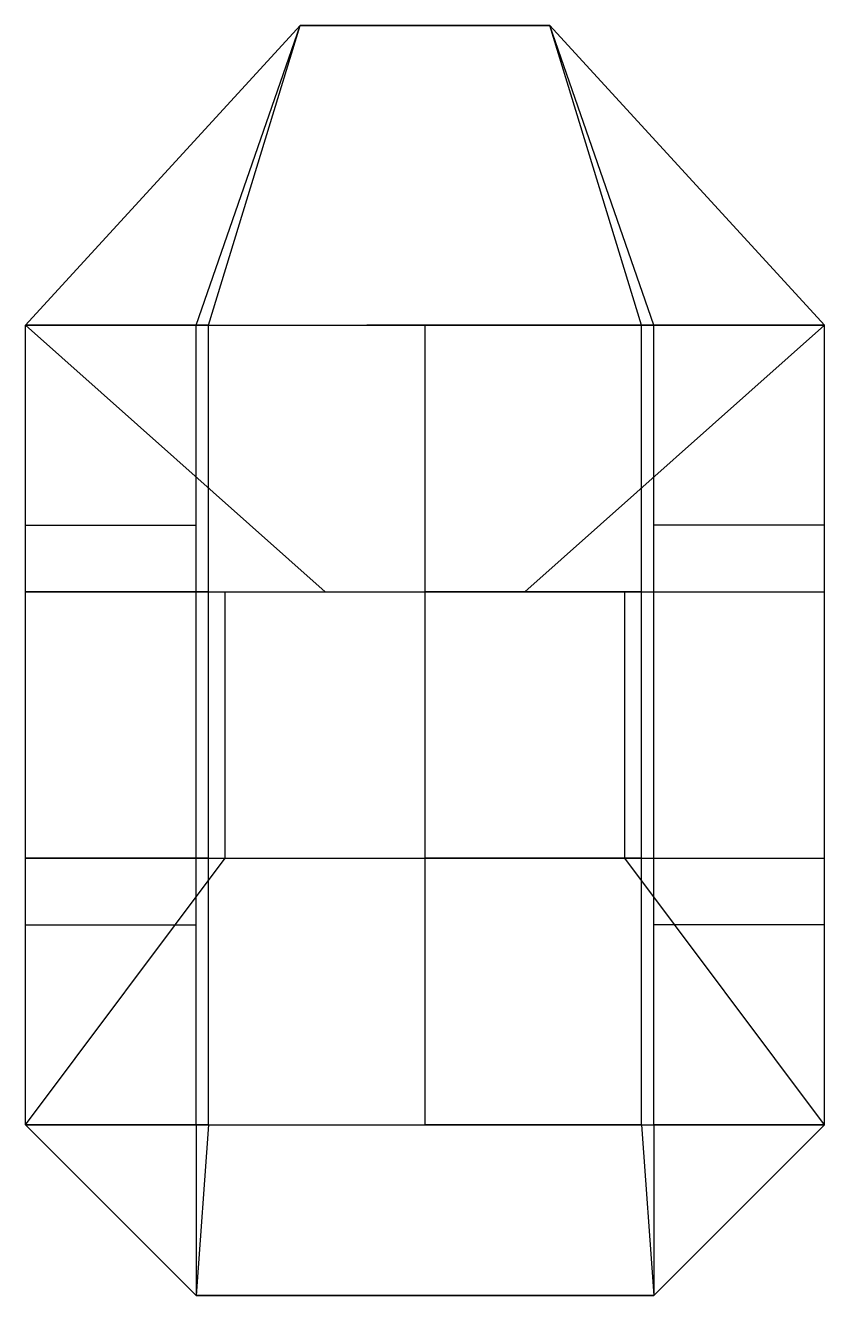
# Model space of a CAD drawing. Header units: metres. Extents: x -48 to 48, y -20 to 132.
import ezdxf

# ---------------------------------------------------------------- set-up
doc = ezdxf.new("R2010")
doc.units = ezdxf.units.M
for name, color, linetype in [('chamfer_hi', 1, 'Continuous'), ('chassis_cross', 2, 'Continuous'), ('chassis_rail', 3, 'Continuous'), ('deck_hi_cross', 4, 'Continuous'), ('deck_hi_end', 5, 'Continuous'), ('deck_hi_rail', 6, 'Continuous'), ('deck_lo_beam', 7, 'Continuous'), ('deck_lo_edge', 1, 'Continuous'), ('deck_spine', 2, 'Continuous'), ('door_jamb', 3, 'Continuous'), ('joist_hi', 4, 'Continuous'), ('long_brace', 5, 'Continuous'), ('nose_rim', 6, 'Continuous'), ('nose_stringer', 7, 'Continuous'), ('post', 1, 'Continuous'), ('rim_cross', 2, 'Continuous'), ('rim_stringer', 3, 'Continuous'), ('skirt_stub', 4, 'Continuous'), ('tail_rim', 5, 'Continuous'), ('tail_stringer', 6, 'Continuous'), ('vbrace_lo', 7, 'Continuous'), ('xbrace_end', 1, 'Continuous')]:
    doc.layers.add(name, color=color, linetype=linetype)

msp = doc.modelspace()

# ---------------------------------------------------------------- linework, layer by layer
at = {"layer": 'chamfer_hi'}
for p, q in [((-48, 96, 55), (-27.5, 96, 75.5)), ((48, 96, 55), (27.5, 96, 75.5)), ((-48, 72, 55), (-27.5, 72, 75.5)), ((48, 72, 55), (27.5, 72, 75.5)), ((-48, 24, 55), (-27.5, 24, 75.5)), ((48, 24, 55), (27.5, 24, 75.5)), ((-48, 0, 55), (-27.5, 0, 75.5)), ((48, 0, 55), (27.5, 0, 75.5))]:
    msp.add_line(p, q, dxfattribs=at)
at = {"layer": 'chassis_cross'}
for p, q in [((-26, 96, -20.5), (0, 96, -20.5)), ((0, 96, -20.5), (26, 96, -20.5)), ((-26, 64, -20.5), (0, 64, -20.5)), ((0, 64, -20.5), (26, 64, -20.5)), ((-26, 32, -20.5), (0, 32, -20.5)), ((0, 32, -20.5), (26, 32, -20.5)), ((-26, 0, -20.5), (0, 0, -20.5)), ((0, 0, -20.5), (26, 0, -20.5))]:
    msp.add_line(p, q, dxfattribs=at)
at = {"layer": 'chassis_rail'}
for p, q in [((-26, 83, -20.5), (-26, 96, -20.5)), ((26, 83, -20.5), (26, 96, -20.5)), ((-26, 64, -20.5), (-26, 83, -20.5)), ((26, 64, -20.5), (26, 83, -20.5)), ((-26, 48, -20.5), (-26, 64, -20.5)), ((26, 48, -20.5), (26, 64, -20.5)), ((-26, 32, -20.5), (-26, 48, -20.5)), ((26, 32, -20.5), (26, 48, -20.5)), ((-26, 11, -20.5), (-26, 32, -20.5)), ((26, 11, -20.5), (26, 32, -20.5)), ((-26, 0, -20.5), (-26, 11, -20.5)), ((26, 0, -20.5), (26, 11, -20.5))]:
    msp.add_line(p, q, dxfattribs=at)
at = {"layer": 'deck_hi_cross'}
for p, q in [((-48, 64, 55), (-26, 64, 55)), ((-26, 64, 55), (-12, 64, 55)), ((-12, 64, 55), (0, 64, 55)), ((0, 64, 55), (12, 64, 55)), ((12, 64, 55), (26, 64, 55)), ((26, 64, 55), (48, 64, 55)), ((-48, 32, 55), (-26, 32, 55)), ((-26, 32, 55), (-24, 32, 55)), ((-24, 32, 55), (0, 32, 55)), ((0, 32, 55), (24, 32, 55)), ((24, 32, 55), (26, 32, 55)), ((26, 32, 55), (48, 32, 55))]:
    msp.add_line(p, q, dxfattribs=at)
at = {"layer": 'deck_hi_end'}
for p, q in [((-48, 96, 55), (-26, 96, 55)), ((-26, 96, 55), (-7, 96, 55)), ((-7, 96, 55), (0, 96, 55)), ((0, 96, 55), (7, 96, 55)), ((7, 96, 55), (26, 96, 55)), ((26, 96, 55), (48, 96, 55)), ((-48, 0, 55), (-26, 0, 55)), ((-26, 0, 55), (-15, 0, 55)), ((-15, 0, 55), (0, 0, 55)), ((0, 0, 55), (15, 0, 55)), ((15, 0, 55), (26, 0, 55)), ((26, 0, 55), (48, 0, 55))]:
    msp.add_line(p, q, dxfattribs=at)
at = {"layer": 'deck_hi_rail'}
for p, q in [((-48, 72, 55), (-48, 96, 55)), ((48, 72, 55), (48, 96, 55)), ((-48, 64, 55), (-48, 72, 55)), ((48, 64, 55), (48, 72, 55)), ((-48, 48, 55), (-48, 64, 55)), ((48, 48, 55), (48, 64, 55)), ((-48, 32, 55), (-48, 48, 55)), ((48, 32, 55), (48, 48, 55)), ((-48, 24, 55), (-48, 32, 55)), ((48, 24, 55), (48, 32, 55)), ((-48, 0, 55), (-48, 24, 55)), ((48, 0, 55), (48, 24, 55))]:
    msp.add_line(p, q, dxfattribs=at)
at = {"layer": 'deck_lo_beam'}
for p, q in [((-48, 96), (0, 96)), ((0, 96), (48, 96)), ((-48, 64), (0, 64)), ((0, 64), (48, 64)), ((-48, 32), (0, 32)), ((0, 32), (48, 32)), ((-48, 0), (-15, 0)), ((-15, 0), (0, 0)), ((0, 0), (15, 0)), ((15, 0), (48, 0))]:
    msp.add_line(p, q, dxfattribs=at)
at = {"layer": 'deck_lo_edge'}
for p, q in [((-48, 72), (-48, 96)), ((48, 72), (48, 96)), ((-48, 64), (-48, 72)), ((48, 64), (48, 72)), ((-48, 48), (-48, 64)), ((48, 48), (48, 64)), ((-48, 32), (-48, 48)), ((48, 32), (48, 48)), ((-48, 24), (-48, 32)), ((48, 24), (48, 32)), ((-48, 0), (-48, 24)), ((48, 0), (48, 24))]:
    msp.add_line(p, q, dxfattribs=at)
at = {"layer": 'deck_spine'}
for p, q in [((0, 64), (0, 96)), ((0, 48), (0, 64)), ((0, 32), (0, 48)), ((0, 0), (0, 32))]:
    msp.add_line(p, q, dxfattribs=at)
at = {"layer": 'door_jamb'}
for p, q in [((-15, 0), (-15, 0, 55)), ((15, 0), (15, 0, 55))]:
    msp.add_line(p, q, dxfattribs=at)
at = {"layer": 'joist_hi'}
for p, q in [((-24, 32, 55), (-24, 64, 55)), ((24, 32, 55), (24, 64, 55))]:
    msp.add_line(p, q, dxfattribs=at)
at = {"layer": 'long_brace'}
for p, q in [((-48, 96), (-12, 64, 55)), ((48, 96), (12, 64, 55)), ((-48, 0), (-24, 32, 55)), ((48, 0), (24, 32, 55))]:
    msp.add_line(p, q, dxfattribs=at)
at = {"layer": 'nose_rim'}
for p, q in [((-15, 132, 18.5), (15, 132, 18.5)), ((15, 132, 36.5), (-15, 132, 36.5)), ((-15, 132, 36.5), (-15, 132, 18.5)), ((15, 132, 18.5), (15, 132, 36.5))]:
    msp.add_line(p, q, dxfattribs=at)
at = {"layer": 'nose_stringer'}
for p, q in [((-48, 96, 55), (-15, 132, 36.5)), ((-48, 96), (-15, 132, 18.5)), ((-27.5, 96, 75.5), (-15, 132, 36.5)), ((-26, 96, -20.5), (-15, 132, 18.5)), ((26, 96, -20.5), (15, 132, 18.5)), ((48, 96), (15, 132, 18.5)), ((48, 96, 55), (15, 132, 36.5)), ((27.5, 96, 75.5), (15, 132, 36.5))]:
    msp.add_line(p, q, dxfattribs=at)
at = {"layer": 'post'}
for p, q in [((-48, 96), (-48, 96, 55)), ((48, 96), (48, 96, 55)), ((-48, 48), (-48, 48, 55)), ((48, 48), (48, 48, 55)), ((-48, 0), (-48, 0, 55)), ((48, 0), (48, 0, 55))]:
    msp.add_line(p, q, dxfattribs=at)
at = {"layer": 'rim_cross'}
for p, q in [((-27.5, 96, 75.5), (27.5, 96, 75.5)), ((-27.5, 0, 75.5), (27.5, 0, 75.5))]:
    msp.add_line(p, q, dxfattribs=at)
at = {"layer": 'rim_stringer'}
for p, q in [((-27.5, 72, 75.5), (-27.5, 96, 75.5)), ((27.5, 72, 75.5), (27.5, 96, 75.5)), ((-27.5, 24, 75.5), (-27.5, 72, 75.5)), ((27.5, 24, 75.5), (27.5, 72, 75.5)), ((-27.5, 0, 75.5), (-27.5, 24, 75.5)), ((27.5, 0, 75.5), (27.5, 24, 75.5))]:
    msp.add_line(p, q, dxfattribs=at)
at = {"layer": 'skirt_stub'}
for p, q in [((-26, 96, -20.5), (-48, 96)), ((26, 96, -20.5), (48, 96)), ((-26, 64, -20.5), (-48, 64)), ((26, 64, -20.5), (48, 64)), ((-26, 32, -20.5), (-48, 32)), ((26, 32, -20.5), (48, 32)), ((-26, 0, -20.5), (-48, 0)), ((26, 0, -20.5), (48, 0))]:
    msp.add_line(p, q, dxfattribs=at)
at = {"layer": 'tail_rim'}
for p, q in [((-27.5, -20.5), (27.5, -20.5)), ((27.5, -20.5, 55), (-27.5, -20.5, 55)), ((-27.5, -20.5, 55), (-27.5, -20.5)), ((27.5, -20.5), (27.5, -20.5, 55))]:
    msp.add_line(p, q, dxfattribs=at)
at = {"layer": 'tail_stringer'}
for p, q in [((-48, 0, 55), (-27.5, -20.5, 55)), ((-48, 0), (-27.5, -20.5)), ((-26, 0, -20.5), (-27.5, -20.5)), ((-27.5, 0, 75.5), (-27.5, -20.5, 55)), ((26, 0, -20.5), (27.5, -20.5)), ((48, 0), (27.5, -20.5)), ((48, 0, 55), (27.5, -20.5, 55)), ((27.5, 0, 75.5), (27.5, -20.5, 55))]:
    msp.add_line(p, q, dxfattribs=at)
at = {"layer": 'vbrace_lo'}
for p, q in [((-26, 96, -20.5), (0, 96)), ((26, 96, -20.5), (0, 96)), ((-26, 64, -20.5), (0, 64)), ((26, 64, -20.5), (0, 64)), ((-26, 32, -20.5), (0, 32)), ((26, 32, -20.5), (0, 32)), ((-26, 0, -20.5), (0, 0)), ((26, 0, -20.5), (0, 0))]:
    msp.add_line(p, q, dxfattribs=at)
at = {"layer": 'xbrace_end'}
for p, q in [((-48, 96), (0, 96, 48)), ((0, 96, 48), (-7, 96, 55)), ((0, 96, 48), (7, 96, 55)), ((48, 96), (0, 96, 48))]:
    msp.add_line(p, q, dxfattribs=at)

doc.saveas('drawing.dxf')
